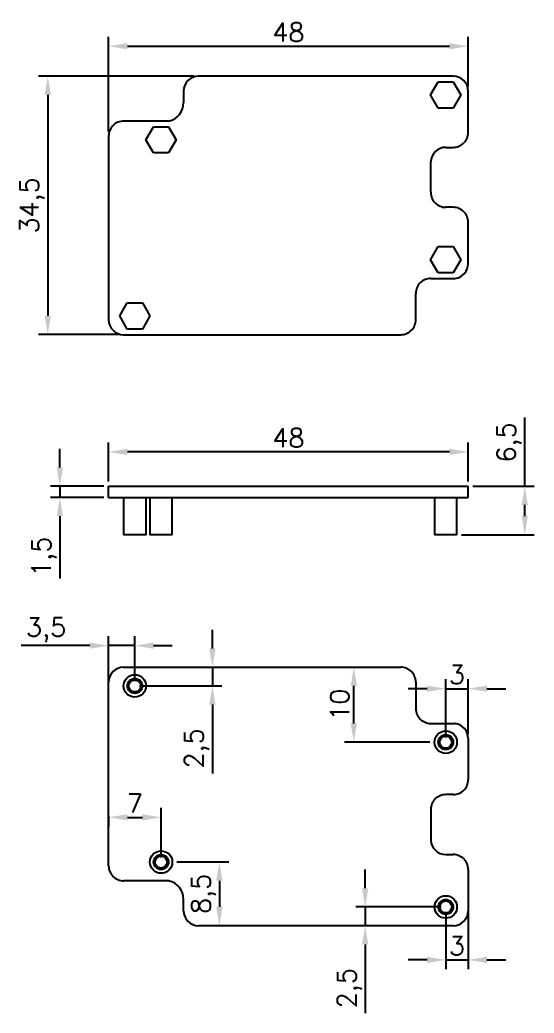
# Model space of a CAD drawing. Header units: millimetres. Extents: x 1426 to 4436, y -331 to 92.
# Drawn here: x 2182.3 to 2250.9, y -225.5 to -92.9 of the extents above; entities that cross this region are included whole.
import ezdxf

# ---------------------------------------------------------------- set-up
doc = ezdxf.new("R2010")
doc.units = ezdxf.units.MM
doc.styles.get("Standard").update_dxf_attribs({"font": 'txt', "bigfont": 'gbcbig.shx'})
doc.dimstyles.new('ISO-25', dxfattribs={"dimtxt": 2.5, "dimasz": 2.5, "dimexe": 1.25, "dimexo": 0.625, "dimtad": 1, "dimtxsty": 'Standard', "dimcen": 2.5, "dimadec": 0, "dimazin": 0, "dimtfac": 1, "dimtmove": 0, "dimatfit": 3, "dimfxl": 0, "dimarcsym": 0})

# ---------------------------------------------------------------- blocks, each defined once
blk = doc.blocks.new('*D227')
at = {"color": 0, "lineweight": -2}
for p, q in [((2194.11, -107.82), (2194.11, -95.19)), ((2242.11, -101.82), (2242.11, -95.19)), ((2196.61, -96.44), (2239.61, -96.44))]:
    blk.add_line(p, q, dxfattribs=at)
at = {"color": 0}
for points in [[(2196.61, -96.03), (2196.61, -96.86), (2194.11, -96.44)], [(2239.61, -96.03), (2239.61, -96.86), (2242.11, -96.44)]]:
    blk.add_solid(points, dxfattribs=at)
at = {"layer": 'Defpoints', "color": 0}
for p in [(2242.11, -96.44), (2242.11, -102.44), (2194.11, -108.44)]:
    blk.add_point(p, dxfattribs=at)
at = {"color": 0, "insert": (2218.11, -94.57), "char_height": 2.5, "attachment_point": 5}
blk.add_mtext('48', dxfattribs=at)
blk = doc.blocks.new('*D228')
at = {"color": 0, "lineweight": -2}
for p, q in [((2205.48, -100.44), (2184.73, -100.44)), ((2185.98, -102.94), (2185.98, -132.44)), ((2195.48, -134.94), (2184.73, -134.94))]:
    blk.add_line(p, q, dxfattribs=at)
at = {"color": 0}
for points in [[(2185.57, -102.94), (2186.4, -102.94), (2185.98, -100.44)], [(2185.57, -132.44), (2186.4, -132.44), (2185.98, -134.94)]]:
    blk.add_solid(points, dxfattribs=at)
at = {"layer": 'Defpoints', "color": 0}
for p in [(2206.11, -100.44), (2185.98, -134.94), (2196.11, -134.94)]:
    blk.add_point(p, dxfattribs=at)
at = {"color": 0, "insert": (2183.9, -117.69), "char_height": 2.5, "attachment_point": 5, "rotation": 90}
blk.add_mtext('34,5', dxfattribs=at)
blk = doc.blocks.new('*D232')
at = {"color": 0, "lineweight": -2}
for p, q in [((2187.59, -152.66), (2187.59, -150.16)), ((2193.48, -155.16), (2186.34, -155.16)), ((2187.59, -155.16), (2187.59, -156.66)), ((2193.48, -156.66), (2186.34, -156.66)), ((2187.59, -159.16), (2187.59, -167.49))]:
    blk.add_line(p, q, dxfattribs=at)
at = {"color": 0}
for points in [[(2187.18, -152.66), (2188.01, -152.66), (2187.59, -155.16)], [(2187.18, -159.16), (2188.01, -159.16), (2187.59, -156.66)]]:
    blk.add_solid(points, dxfattribs=at)
at = {"layer": 'Defpoints', "color": 0}
for p in [(2194.11, -155.16), (2187.59, -156.66), (2194.11, -156.66)]:
    blk.add_point(p, dxfattribs=at)
at = {"color": 0, "insert": (2185.51, -164.57), "char_height": 2.5, "attachment_point": 5, "rotation": 90}
blk.add_mtext('1,5', dxfattribs=at)
blk = doc.blocks.new('*D233')
at = {"color": 0, "lineweight": -2}
for p, q in [((2249.66, -155.16), (2249.66, -145.99)), ((2242.73, -155.16), (2250.91, -155.16)), ((2249.66, -159.16), (2249.66, -157.66)), ((2241.23, -161.66), (2250.91, -161.66))]:
    blk.add_line(p, q, dxfattribs=at)
at = {"color": 0}
for points in [[(2249.24, -157.66), (2250.07, -157.66), (2249.66, -155.16)], [(2249.24, -159.16), (2250.07, -159.16), (2249.66, -161.66)]]:
    blk.add_solid(points, dxfattribs=at)
at = {"layer": 'Defpoints', "color": 0}
for p in [(2242.11, -155.16), (2249.66, -155.16), (2240.61, -161.66)]:
    blk.add_point(p, dxfattribs=at)
at = {"color": 0, "insert": (2247.57, -149.32), "char_height": 2.5, "attachment_point": 5, "rotation": 90}
blk.add_mtext('6,5', dxfattribs=at)
blk = doc.blocks.new('*D234')
at = {"color": 0, "lineweight": -2}
for p, q in [((2194.11, -154.53), (2194.11, -149.34)), ((2242.11, -154.53), (2242.11, -149.34)), ((2239.61, -150.59), (2196.61, -150.59))]:
    blk.add_line(p, q, dxfattribs=at)
at = {"color": 0}
for points in [[(2196.61, -150.17), (2196.61, -151), (2194.11, -150.59)], [(2239.61, -150.17), (2239.61, -151), (2242.11, -150.59)]]:
    blk.add_solid(points, dxfattribs=at)
at = {"layer": 'Defpoints', "color": 0}
for p in [(2194.11, -150.59), (2194.11, -155.16), (2242.11, -155.16)]:
    blk.add_point(p, dxfattribs=at)
at = {"color": 0, "insert": (2218.11, -148.71), "char_height": 2.5, "attachment_point": 5}
blk.add_mtext('48', dxfattribs=at)
blk = doc.blocks.new('*D235')
at = {"color": 0, "lineweight": -2}
for p, q in [((2194.11, -181.2), (2194.11, -175.19)), ((2197.61, -181.2), (2197.61, -175.19)), ((2191.61, -176.44), (2182.44, -176.44)), ((2197.61, -176.44), (2194.11, -176.44)), ((2200.11, -176.44), (2202.61, -176.44))]:
    blk.add_line(p, q, dxfattribs=at)
at = {"color": 0}
for points in [[(2191.61, -176.03), (2191.61, -176.86), (2194.11, -176.44)], [(2200.11, -176.03), (2200.11, -176.86), (2197.61, -176.44)]]:
    blk.add_solid(points, dxfattribs=at)
at = {"layer": 'Defpoints', "color": 0}
for p in [(2194.11, -176.44), (2194.11, -181.82), (2197.61, -181.82)]:
    blk.add_point(p, dxfattribs=at)
at = {"color": 0, "insert": (2185.77, -174.36), "char_height": 2.5, "attachment_point": 5}
blk.add_mtext('3,5', dxfattribs=at)
blk = doc.blocks.new('*D236')
at = {"color": 0, "lineweight": -2}
for p, q in [((2207.96, -176.82), (2207.96, -174.32)), ((2206.83, -179.32), (2209.21, -179.32)), ((2207.96, -179.32), (2207.96, -181.82)), ((2198.23, -181.82), (2209.21, -181.82)), ((2207.96, -184.32), (2207.96, -193.49))]:
    blk.add_line(p, q, dxfattribs=at)
at = {"color": 0}
for points in [[(2207.54, -176.82), (2208.38, -176.82), (2207.96, -179.32)], [(2207.54, -184.32), (2208.38, -184.32), (2207.96, -181.82)]]:
    blk.add_solid(points, dxfattribs=at)
at = {"layer": 'Defpoints', "color": 0}
for p in [(2206.21, -179.32), (2197.61, -181.82), (2207.96, -181.82)]:
    blk.add_point(p, dxfattribs=at)
at = {"color": 0, "insert": (2205.88, -190.16), "char_height": 2.5, "attachment_point": 5, "rotation": 90}
blk.add_mtext('2,5', dxfattribs=at)
blk = doc.blocks.new('*D237')
at = {"color": 0, "lineweight": -2}
for p, q in [((2239.11, -188.7), (2239.11, -180.94)), ((2242.11, -188.2), (2242.11, -180.94)), ((2236.61, -182.19), (2234.11, -182.19)), ((2239.11, -182.19), (2242.11, -182.19)), ((2244.61, -182.19), (2247.11, -182.19))]:
    blk.add_line(p, q, dxfattribs=at)
at = {"color": 0}
for points in [[(2236.61, -181.77), (2236.61, -182.6), (2239.11, -182.19)], [(2244.61, -181.77), (2244.61, -182.6), (2242.11, -182.19)]]:
    blk.add_solid(points, dxfattribs=at)
at = {"layer": 'Defpoints', "color": 0}
for p in [(2242.11, -182.19), (2239.11, -189.32), (2242.11, -188.82)]:
    blk.add_point(p, dxfattribs=at)
at = {"color": 0, "insert": (2240.61, -180.31), "char_height": 2.5, "attachment_point": 5}
blk.add_mtext('3', dxfattribs=at)
blk = doc.blocks.new('*D238')
at = {"color": 0, "lineweight": -2}
for p, q in [((2227.36, -179.32), (2228.09, -179.32)), ((2226.84, -186.82), (2226.84, -181.82)), ((2236.98, -189.32), (2225.59, -189.32))]:
    blk.add_line(p, q, dxfattribs=at)
at = {"color": 0}
for points in [[(2226.42, -181.82), (2227.25, -181.82), (2226.84, -179.32)], [(2226.42, -186.82), (2227.25, -186.82), (2226.84, -189.32)]]:
    blk.add_solid(points, dxfattribs=at)
at = {"layer": 'Defpoints', "color": 0}
for p in [(2226.74, -179.32), (2226.84, -179.32), (2237.61, -189.32)]:
    blk.add_point(p, dxfattribs=at)
at = {"color": 0, "insert": (2224.96, -184.32), "char_height": 2.5, "attachment_point": 5, "rotation": 90}
blk.add_mtext('10', dxfattribs=at)
blk = doc.blocks.new('*D239')
at = {"color": 0, "lineweight": -2}
for p, q in [((2201.11, -204.7), (2201.11, -198.11)), ((2194.11, -199.18), (2194.11, -200.61)), ((2196.61, -199.36), (2198.61, -199.36))]:
    blk.add_line(p, q, dxfattribs=at)
at = {"color": 0}
for points in [[(2196.61, -198.94), (2196.61, -199.78), (2194.11, -199.36)], [(2198.61, -198.94), (2198.61, -199.78), (2201.11, -199.36)]]:
    blk.add_solid(points, dxfattribs=at)
at = {"layer": 'Defpoints', "color": 0}
for p in [(2194.11, -198.56), (2201.11, -199.36), (2201.11, -205.32)]:
    blk.add_point(p, dxfattribs=at)
at = {"color": 0, "insert": (2197.61, -197.48), "char_height": 2.5, "attachment_point": 5}
blk.add_mtext('7', dxfattribs=at)
blk = doc.blocks.new('*D240')
at = {"color": 0, "lineweight": -2}
for p, q in [((2203.23, -205.32), (2210.14, -205.32)), ((2208.89, -207.82), (2208.89, -211.32)), ((2208.51, -213.82), (2207.64, -213.82))]:
    blk.add_line(p, q, dxfattribs=at)
at = {"color": 0}
for points in [[(2208.47, -207.82), (2209.31, -207.82), (2208.89, -205.32)], [(2208.47, -211.32), (2209.31, -211.32), (2208.89, -213.82)]]:
    blk.add_solid(points, dxfattribs=at)
at = {"layer": 'Defpoints', "color": 0}
for p in [(2202.61, -205.32), (2208.89, -213.82), (2209.13, -213.82)]:
    blk.add_point(p, dxfattribs=at)
at = {"color": 0, "insert": (2206.81, -209.57), "char_height": 2.5, "attachment_point": 5, "rotation": 90}
blk.add_mtext('8,5', dxfattribs=at)
blk = doc.blocks.new('*D241')
at = {"color": 0, "lineweight": -2}
for p, q in [((2228.35, -208.82), (2228.35, -206.32)), ((2238.48, -211.32), (2227.1, -211.32)), ((2228.35, -211.32), (2228.35, -213.82)), ((2227.73, -213.82), (2227.1, -213.82)), ((2228.35, -216.32), (2228.35, -225.49))]:
    blk.add_line(p, q, dxfattribs=at)
at = {"color": 0}
for points in [[(2227.93, -208.82), (2228.77, -208.82), (2228.35, -211.32)], [(2227.93, -216.32), (2228.77, -216.32), (2228.35, -213.82)]]:
    blk.add_solid(points, dxfattribs=at)
at = {"layer": 'Defpoints', "color": 0}
for p in [(2239.11, -211.32), (2228.35, -213.82), (2228.35, -213.82)]:
    blk.add_point(p, dxfattribs=at)
at = {"color": 0, "insert": (2226.27, -222.16), "char_height": 2.5, "attachment_point": 5, "rotation": 90}
blk.add_mtext('2,5', dxfattribs=at)
blk = doc.blocks.new('*D242')
at = {"color": 0, "lineweight": -2}
for p, q in [((2242.11, -208.23), (2242.11, -219.64)), ((2239.11, -211.95), (2239.11, -219.64)), ((2236.61, -218.39), (2234.11, -218.39)), ((2239.11, -218.39), (2242.11, -218.39)), ((2244.61, -218.39), (2247.11, -218.39))]:
    blk.add_line(p, q, dxfattribs=at)
at = {"color": 0}
for points in [[(2236.61, -217.97), (2236.61, -218.81), (2239.11, -218.39)], [(2244.61, -217.97), (2244.61, -218.81), (2242.11, -218.39)]]:
    blk.add_solid(points, dxfattribs=at)
at = {"layer": 'Defpoints', "color": 0}
for p in [(2242.11, -207.61), (2239.11, -211.32), (2242.11, -218.39)]:
    blk.add_point(p, dxfattribs=at)
at = {"color": 0, "insert": (2240.61, -216.51), "char_height": 2.5, "attachment_point": 5}
blk.add_mtext('3', dxfattribs=at)

msp = doc.modelspace()

# ---------------------------------------------------------------- linework, layer by layer
for p, q in [((2240.10809, -100.44178), (2206.10809, -100.44178)), ((2237.08736, -102.94178), (2238.09772, -101.19178)), ((2238.09772, -101.19178), (2240.11845, -101.19178)), ((2240.11845, -101.19178), (2241.12881, -102.94178)), ((2204.10809, -102.44178), (2204.10809, -103.94178)), ((2238.09772, -104.69178), (2237.08736, -102.94178)), ((2241.12881, -102.94178), (2240.11845, -104.69178)), ((2242.10809, -107.94178), (2242.10809, -102.44178)), ((2240.11845, -104.69178), (2238.09772, -104.69178)), ((2202.10809, -106.44178), (2196.10809, -106.44178)), ((2199.08736, -108.94178), (2200.09773, -107.19178)), ((2200.09773, -107.19178), (2202.11845, -107.19178)), ((2202.11845, -107.19178), (2203.12882, -108.94178)), ((2194.10809, -108.44178), (2194.10809, -132.94178)), ((2200.09773, -110.69178), (2199.08736, -108.94178)), ((2203.12882, -108.94178), (2202.11845, -110.69178)), ((2239.10809, -109.94178), (2240.10809, -109.94178)), ((2202.11845, -110.69178), (2200.09773, -110.69178)), ((2237.10809, -115.94178), (2237.10809, -111.87178)), ((2240.10809, -117.94178), (2239.10809, -117.94178)), ((2242.10809, -125.44178), (2242.10809, -119.94178)), ((2237.08736, -124.94178), (2238.09772, -123.19178)), ((2238.09772, -123.19178), (2240.11845, -123.19178)), ((2240.11845, -123.19178), (2241.12881, -124.94178)), ((2238.09772, -126.69178), (2237.08736, -124.94178)), ((2241.12881, -124.94178), (2240.11845, -126.69178)), ((2240.11845, -126.69178), (2238.09772, -126.69178)), ((2237.10809, -127.44178), (2240.37809, -127.44178)), ((2235.10809, -132.94178), (2235.10809, -129.44178)), ((2195.58736, -132.44178), (2196.59773, -130.69178)), ((2196.59773, -130.69178), (2198.61845, -130.69178)), ((2198.61845, -130.69178), (2199.62882, -132.44178)), ((2196.59773, -134.19178), (2195.58736, -132.44178)), ((2199.62882, -132.44178), (2198.61845, -134.19178)), ((2196.10809, -134.94178), (2233.10809, -134.94178)), ((2198.61845, -134.19178), (2196.59773, -134.19178)), ((2194.10809, -156.65764), (2194.10809, -155.15764)), ((2194.10809, -155.15764), (2242.10809, -155.15764)), ((2242.10809, -156.65764), (2242.10809, -155.15764)), ((2194.10809, -156.65764), (2242.10809, -156.65764)), ((2196.10809, -156.65764), (2196.10809, -161.65764)), ((2199.10809, -161.65764), (2199.10809, -156.65764)), ((2199.60809, -156.65764), (2199.60809, -161.65764)), ((2202.60809, -161.65764), (2202.60809, -156.65764)), ((2237.60809, -156.65764), (2237.60809, -161.65764)), ((2240.60809, -161.65764), (2240.60809, -156.65764)), ((2199.10809, -161.65764), (2196.10809, -161.65764)), ((2202.60809, -161.65764), (2199.60809, -161.65764)), ((2240.60809, -161.65764), (2237.60809, -161.65764)), ((2196.10809, -179.32418), (2233.10809, -179.32418)), ((2194.10809, -205.82418), (2194.10809, -181.32418)), ((2235.10809, -181.32418), (2235.10809, -184.82418)), ((2237.10809, -186.82418), (2240.37809, -186.82418)), ((2242.10809, -188.82418), (2242.10809, -194.32418)), ((2240.10809, -196.32418), (2239.10809, -196.32418)), ((2237.10809, -198.32418), (2237.10809, -202.39418)), ((2239.10809, -204.32418), (2240.10809, -204.32418)), ((2242.10809, -206.32418), (2242.10809, -211.82418)), ((2202.10809, -207.82418), (2196.10809, -207.82418)), ((2204.10809, -211.82418), (2204.10809, -210.32418)), ((2240.10809, -213.82418), (2206.10809, -213.82418))]:
    msp.add_line(p, q)
for centre, radius in [((2197.60809, -181.82418), 1.5), ((2197.60809, -181.82418), 1), ((2197.60809, -181.82418), 0.8), ((2239.10809, -189.32418), 1.5), ((2239.10809, -189.32418), 1), ((2239.10809, -189.32418), 0.8), ((2201.10809, -205.32418), 1.5), ((2201.10809, -205.32418), 1), ((2201.10809, -205.32418), 0.8), ((2239.10809, -211.32418), 1.5), ((2239.10809, -211.32418), 1), ((2239.10809, -211.32418), 0.8)]:
    msp.add_circle(centre, radius)
for centre, radius, start, end in [((2206.10809, -102.44178), 2, 90, 180), ((2240.10809, -102.44178), 2, 0, 90), ((2201.62959, -104.00899), 2.4794, 281.1271499, 1.553228), ((2196.10755, -108.44124), 1.99946, 89.9846083, 180.0153344), ((2240.10863, -107.94232), 1.99946, 269.9845945, 0.0153196), ((2239.1085, -111.94347), 2.00169, 90.0117711, 177.947432), ((2239.10755, -115.94232), 1.99947, 179.9846431, 270.0152996), ((2240.10862, -119.94125), 1.99946, 359.9846866, 90.0153707), ((2240.06923, -125.42639), 2.03892, 278.712821, 359.567507), ((2237.10756, -129.44125), 1.99947, 89.9847437, 180.0152563), ((2196.10809, -132.94178), 2, 180.0000192, 269.9999808), ((2233.10863, -132.94232), 1.99946, 269.9845947, 0.0154912), ((2196.10809, -181.32418), 2, 90.0000192, 179.9999808), ((2233.10863, -181.32364), 1.99946, 359.9845088, 90.0154053), ((2237.10756, -184.82471), 1.99947, 179.9847437, 270.0152563), ((2240.06923, -188.83957), 2.03892, 0.432493, 81.287179), ((2240.10862, -194.32472), 1.99946, 269.9846293, 0.0153134), ((2239.10755, -198.32365), 1.99947, 89.9847004, 180.0153569), ((2239.1085, -202.32249), 2.00169, 182.052568, 269.9882289), ((2240.10863, -206.32365), 1.99946, 359.9846804, 90.0154055), ((2196.10755, -205.82472), 1.99946, 179.9846656, 270.0153917), ((2201.62959, -210.25698), 2.4794, 358.446772, 78.8728501), ((2206.10809, -211.82418), 2, 180, 270), ((2240.10809, -211.82418), 2, 270, 0)]:
    msp.add_arc(centre, radius, start, end)

# ---------------------------------------------------------------- dimensions: what is measured, and where the dimension line sits
at = {"color": 1}
for base, p1, p2, picture, middle in [((2242.10809, -96.44212), (2194.10809, -108.44178), (2242.10809, -102.44178), '*D227', (2218.10809, -94.56712)), ((2194.10809, -150.58757), (2242.10809, -155.15764), (2194.10809, -155.15764), '*D234', (2218.10809, -148.71257)), ((2194.10809, -176.44306), (2197.60809, -181.82418), (2194.10809, -181.82418), '*D235', (2185.77476, -174.35973)), ((2242.10809, -182.18667), (2239.10809, -189.32418), (2242.10809, -188.82418), '*D237', (2240.60809, -180.31167)), ((2201.10809, -199.35908), (2194.10809, -198.5585), (2201.10809, -205.32418), '*D239', (2197.60809, -197.48408))]:
    dim = msp.add_linear_dim(base=base, p1=p1, p2=p2, dimstyle='ISO-25', dxfattribs=at)
    dim.commit()
    dim.dimension.update_dxf_attribs({"geometry": picture, "text_midpoint": middle})
for base, p1, p2, picture, middle in [((2185.98372, -134.94178), (2206.10809, -100.44178), (2196.10809, -134.94178), '*D228', (2183.90038, -117.69178)), ((2249.65706, -155.15764), (2240.60809, -161.65764), (2242.10809, -155.15764), '*D233', (2247.57373, -149.3243)), ((2187.59404, -156.65764), (2194.10809, -155.15764), (2194.10809, -156.65764), '*D232', (2185.51071, -164.5743)), ((2207.95907, -181.82418), (2206.20549, -179.32418), (2197.60809, -181.82418), '*D236', (2205.87573, -190.15752)), ((2226.83606, -179.32418), (2237.60809, -189.32418), (2226.73821, -179.32418), '*D238', (2224.96106, -184.32418)), ((2208.88992, -213.82418), (2202.60809, -205.32418), (2209.13258, -213.82418), '*D240', (2206.80659, -209.57418)), ((2228.35066, -213.82418), (2239.10809, -211.32418), (2228.35066, -213.82418), '*D241', (2226.26732, -222.15752))]:
    dim = msp.add_linear_dim(base=base, p1=p1, p2=p2, angle=90, dimstyle='ISO-25', dxfattribs=at)
    dim.commit()
    dim.dimension.update_dxf_attribs({"geometry": picture, "text_midpoint": middle})
dim = msp.add_linear_dim(base=(2242.10809, -218.38898), p1=(2239.10809, -211.32418), p2=(2242.10809, -207.607), dimstyle='ISO-25', dxfattribs=at)
dim.commit()
dim.dimension.update_dxf_attribs({"geometry": '*D242', "text_midpoint": (2240.60809, -218.38898), "dimtype": 160})

doc.saveas('drawing.dxf')
